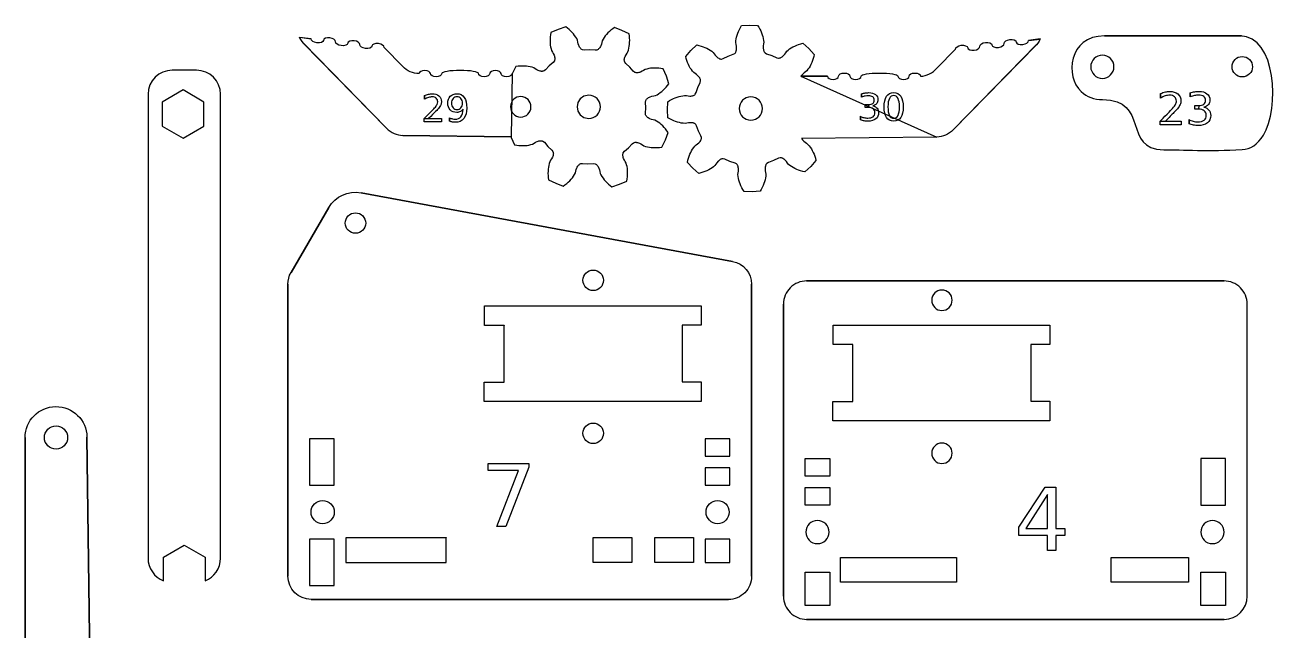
# Model space of a CAD drawing. Extents: x 38 to 923, y 6 to 515.
# Drawn here: x 42.7 to 505.7, y 281.4 to 505 of the extents above; entities that cross this region are included whole.
import ezdxf

# ---------------------------------------------------------------- set-up
doc = ezdxf.new("R2010")
doc.units = 0
doc.layers.add('MeArm1.0', color=7, linetype='CONTINUOUS')

msp = doc.modelspace()

# ---------------------------------------------------------------- linework, layer by layer
at = {"layer": 'MeArm1.0', "color": 5}
for points in [[(379.11002, 463.7077), (329.23627, 463.1878), (329.27767, 463.1598), (329.36707, 462.9933), (329.56623, 462.6935), (329.78511, 462.4276), (330.01915, 462.188), (330.52408, 461.7689), (331.06955, 461.4144), (331.57668, 460.9989), (332.02996, 460.4994), (332.448, 459.9485), (332.83519, 459.3539), (333.19172, 458.7205), (333.51976, 458.0523), (333.81787, 457.3517), (334.0875, 456.6211), (334.32646, 455.8613), (334.53603, 455.0755), (332.58838, 452.8627), (330.43829, 450.8466), (329.64546, 451.0308), (328.87911, 451.2466), (328.14014, 451.4929), (327.43074, 451.7693), (326.75238, 452.0756), (326.10852, 452.4126), (325.50208, 452.7804), (324.93799, 453.1809), (324.42466, 453.6187), (323.9931, 454.1119), (323.62161, 454.6459), (323.18695, 455.1375), (322.94014, 455.3646), (322.66741, 455.5747), (322.36164, 455.7642), (322.19241, 455.8492), (322.00767, 455.9252), (321.80266, 455.9892), (321.56681, 456.0352), (321.27326, 456.0482), (320.64674, 455.8774), (318.83966, 454.9905), (316.95664, 454.2806), (316.40296, 453.9405), (316.21201, 453.717), (316.08404, 453.5137), (315.99044, 453.3205), (315.91904, 453.1343), (315.86524, 452.9527), (315.79384, 452.5998), (315.76084, 452.2572), (315.75684, 451.9224), (315.81794, 451.2688), (315.95285, 450.6323), (316.01715, 449.9804), (315.98505, 449.3066), (315.89085, 448.6209), (315.74335, 447.927), (315.54838, 447.2269), (315.30778, 446.523), (315.02318, 445.8162), (314.69714, 445.1093), (314.32912, 444.403), (313.92148, 443.6988), (310.97966, 443.5115), (308.03363, 443.6065), (307.60354, 444.2974), (307.21397, 444.9918), (306.86512, 445.6883), (306.55934, 446.3853), (306.29647, 447.0813), (306.07923, 447.7752), (305.91037, 448.464), (305.79463, 449.146), (305.74133, 449.8187), (305.78533, 450.4728), (305.90016, 451.113), (305.94046, 451.768), (305.92586, 452.1028), (305.88186, 452.4438), (305.79956, 452.7943), (305.74006, 452.9743), (305.66306, 453.1585), (305.56302, 453.3483), (305.42848, 453.5482), (305.23096, 453.7649), (304.66742, 454.0873), (302.76249, 454.7378), (300.92857, 455.5678), (300.29676, 455.7184), (300.00395, 455.6954), (299.76955, 455.6414), (299.56674, 455.5714), (299.38455, 455.4894), (299.21788, 455.4004), (298.91831, 455.2011), (298.65233, 454.9822), (298.41264, 454.7483), (297.9935, 454.2429), (297.63917, 453.6974), (297.22295, 453.1903), (296.72422, 452.7375), (296.17255, 452.3193), (295.57798, 451.9323), (294.94507, 451.5758), (294.27711, 451.2477), (293.57648, 450.9491), (292.84572, 450.68), (292.08612, 450.4405), (291.30005, 450.2313), (289.08734, 452.1786), (287.07123, 454.3292), (287.25561, 455.1215), (287.47139, 455.8884), (287.7171, 456.6273), (287.99404, 457.3368), (288.30036, 458.0146), (288.63717, 458.6588), (289.00501, 459.2654), (289.40553, 459.8293), (289.84292, 460.3426), (290.33654, 460.7742), (290.87051, 461.1453), (291.36212, 461.58), (291.58885, 461.8273), (291.79897, 462.0995), (291.98882, 462.4059), (292.07372, 462.5751), (292.14932, 462.7598), (292.21282, 462.9647), (292.25902, 463.2007), (292.27362, 463.4937), (292.10294, 464.1202), (291.21537, 465.9273), (290.50597, 467.8108), (290.16606, 468.3645), (289.94243, 468.5555), (289.73907, 468.6833), (289.54611, 468.7773), (289.35973, 468.8483), (289.17809, 468.9023), (288.82521, 468.9733), (288.48275, 469.0063), (288.14795, 469.0063), (287.49386, 468.9453), (286.85785, 468.8102), (286.20523, 468.7452), (285.53161, 468.7782), (284.84649, 468.8722), (284.15243, 469.0191), (283.45234, 469.2148), (282.74861, 469.4554), (282.04176, 469.7395), (281.33438, 470.0661), (280.62845, 470.4334), (279.92416, 470.8417), (279.73686, 473.7836), (279.83166, 476.7296), (280.52243, 477.1595), (281.21686, 477.5492), (281.91348, 477.8974), (282.61101, 478.2037), (283.30708, 478.4666), (284.00042, 478.6834), (284.68973, 478.8527), (285.37175, 478.968), (286.0439, 479.021), (286.69799, 478.978), (287.33801, 478.8627), (287.99374, 478.8227), (288.32854, 478.8377), (288.66955, 478.8817), (289.01986, 478.9637), (289.19986, 479.0237), (289.38369, 479.1007), (289.57409, 479.2007), (289.77326, 479.3347), (289.99068, 479.5324), (290.31252, 480.0965), (290.9635, 482.0012), (291.79356, 483.8351), (291.94417, 484.4669), (291.92137, 484.7599), (291.86807, 484.9938), (291.79727, 485.1971), (291.71587, 485.3788), (291.62587, 485.546), (291.42671, 485.8456), (291.20838, 486.111), (290.97398, 486.3511), (290.46886, 486.7702), (289.92339, 487.1247), (289.41681, 487.5402), (288.96299, 488.0397), (288.54549, 488.5908), (288.1583, 489.1854), (287.80123, 489.8186), (287.47373, 490.4868), (287.17507, 491.1869), (286.90599, 491.918), (286.66648, 492.6778), (286.45691, 493.4638), (288.40474, 495.6764), (290.55484, 497.6925), (291.34748, 497.5083), (292.11438, 497.2925), (292.85281, 497.0462), (293.56275, 496.7698), (294.24075, 496.4635), (294.88498, 496.1267), (295.49141, 495.7587), (296.0555, 495.3582), (296.56884, 494.921), (296.99984, 494.4268), (297.37133, 493.8932), (297.80599, 493.4012), (298.05335, 493.175), (298.32553, 492.9644), (298.63149, 492.7751), (298.80072, 492.6901), (298.98546, 492.6141), (299.19028, 492.5501), (299.42632, 492.5041), (299.71968, 492.4911), (300.34638, 492.6619), (302.15328, 493.5488), (304.03686, 494.2589), (304.59054, 494.5988), (304.78112, 494.8219), (304.90891, 495.0252), (305.00311, 495.2182), (305.07391, 495.405), (305.12831, 495.5866), (305.19911, 495.9391), (305.23271, 496.2816), (305.23671, 496.6169), (305.17561, 497.2704), (305.0407, 497.907), (304.9759, 498.5594), (305.0086, 499.2327), (305.1028, 499.9184), (305.24976, 500.6122), (305.44527, 501.3125), (305.68587, 502.0163), (305.97011, 502.7231), (306.29651, 503.4299), (306.66399, 504.1362), (307.07217, 504.8405), (310.01363, 505.0278), (312.96002, 504.9328), (313.39011, 504.242), (313.77968, 503.548), (314.12799, 502.851), (314.43431, 502.154), (314.69719, 501.4574), (314.91406, 500.7641), (315.08328, 500.0753), (315.19866, 499.3933), (315.25196, 498.7206), (315.20846, 498.0665), (315.09291, 497.4263), (315.05261, 496.7713), (315.06721, 496.4365), (315.11121, 496.0949), (315.19331, 495.7446), (315.25341, 495.565), (315.33061, 495.3808), (315.43051, 495.1909), (315.5645, 494.9916), (315.7622, 494.7743), (316.32611, 494.452), (318.23104, 493.8015), (320.06496, 492.9715), (320.69677, 492.8209), (320.98903, 492.8439), (321.22343, 492.8969), (321.42643, 492.9669), (321.60843, 493.0489), (321.77565, 493.1389), (322.07522, 493.3377), (322.34065, 493.5565), (322.58089, 493.7904), (323.00003, 494.2961), (323.35399, 494.8413), (323.77003, 495.3479), (324.26876, 495.8017), (324.82044, 496.2194), (325.41501, 496.6064), (326.04791, 496.963), (326.71642, 497.2906), (327.41669, 497.5897), (328.14781, 497.8587), (328.90686, 498.0984), (329.69348, 498.308), (331.90619, 496.3596), (333.9223, 494.2095), (333.7381, 493.4172), (333.52232, 492.6503), (333.27588, 491.9116), (332.99968, 491.202), (332.69317, 490.5236), (332.35636, 489.8799), (331.98852, 489.2735), (331.588, 488.7094), (331.15024, 488.1961), (330.65699, 487.7645), (330.12302, 487.3928), (329.63086, 486.9582), (329.40413, 486.7114), (329.1942, 486.4392), (329.00416, 486.1334), (329.00275, 486.1329)], [(148.26646, 499.9274), (143.97502, 500.5048), (143.97594, 500.5828)], [(222.10997, 463.8145), (222.10997, 463.5381), (223.32504, 460.8529), (224.12809, 460.7199), (224.9189, 460.6259), (225.69548, 460.5699), (226.45672, 460.5539), (227.2008, 460.5779), (227.92425, 460.6429), (228.62598, 460.7511), (229.30033, 460.9048), (229.942, 461.1127), (230.52927, 461.4035), (231.07674, 461.755), (231.66657, 462.0432), (231.98129, 462.1575), (232.31408, 462.2475), (232.66842, 462.3055), (232.8579, 462.3185), (233.05707, 462.3179), (233.27084, 462.2989), (233.50669, 462.2509), (233.78308, 462.1509), (234.29641, 461.7535), (235.62631, 460.2425), (237.09494, 458.8655), (237.47629, 458.3398), (237.56679, 458.0603), (237.60709, 457.8233), (237.61989, 457.609), (237.61489, 457.4099), (237.59519, 457.2209), (237.52639, 456.8681), (237.42599, 456.5389), (237.30131, 456.2275), (236.99498, 455.6473), (236.62696, 455.1108), (236.31753, 454.5332), (236.08989, 453.8983), (235.91446, 453.2293), (235.78466, 452.5317), (235.69726, 451.8099), (235.65016, 451.0678), (235.64316, 450.306), (235.67416, 449.5278), (235.74356, 448.7345), (235.85127, 447.9278), (238.497, 446.6289), (241.25517, 445.5893), (241.91692, 446.0628), (242.54253, 446.5555), (243.1309, 447.0658), (243.68111, 447.5924), (244.19025, 448.1353), (244.65594, 448.693), (245.07562, 449.265), (245.44346, 449.8508), (245.75033, 450.4515), (245.9599, 451.0724), (246.09919, 451.7079), (246.31241, 452.3289), (246.45371, 452.6327), (246.62494, 452.9311), (246.83506, 453.2236), (246.95919, 453.3664), (247.10049, 453.5071), (247.26606, 453.6447), (247.46632, 453.7773), (247.73175, 453.9025), (248.37598, 453.9845), (250.38496, 453.8567), (252.39687, 453.9217), (253.03854, 453.8197), (253.29977, 453.6862), (253.49583, 453.5471), (253.6563, 453.4047), (253.79339, 453.2598), (253.91351, 453.1128), (254.11377, 452.8144), (254.2757, 452.5106), (254.40768, 452.2021), (254.60119, 451.575), (254.72021, 450.9354), (254.91006, 450.3083), (255.19795, 449.6982), (255.54717, 449.1009), (255.94878, 448.5162), (256.39731, 447.9439), (256.88893, 447.386), (257.42198, 446.8422), (257.99428, 446.3133), (258.60382, 445.8016), (259.25024, 445.3075), (262.03981, 446.26), (264.72552, 447.4751), (264.85805, 448.2776), (264.95265, 449.0684), (265.00815, 449.8455), (265.02455, 450.6068), (265.00065, 451.3505), (264.93605, 452.0743), (264.82835, 452.7755), (264.67427, 453.4498), (264.46671, 454.0915), (264.17536, 454.6788), (263.82395, 455.2268), (263.53624, 455.8166), (263.42142, 456.1313), (263.33142, 456.4636), (263.27342, 456.8185), (263.26062, 457.0074), (263.26117, 457.2071), (263.28087, 457.4209), (263.32857, 457.6564), (263.42787, 457.9326), (263.82583, 458.4465), (265.33681, 459.7764), (266.71326, 461.245), (267.23901, 461.6258), (267.51849, 461.7168), (267.75545, 461.7568), (267.96976, 461.7698), (268.16947, 461.7598), (268.35787, 461.7398), (268.71074, 461.6708), (269.03988, 461.5704), (269.35131, 461.4462), (269.93146, 461.1394), (270.46799, 460.7715), (271.04613, 460.4621), (271.6805, 460.2343), (272.3501, 460.0588), (273.04763, 459.9296), (273.76907, 459.8416), (274.51151, 459.7946), (275.27275, 459.7846), (276.05097, 459.8156), (276.84434, 459.8846), (277.65104, 459.9918), (278.9499, 462.638), (279.98953, 465.3962), (279.51599, 466.0576), (279.02347, 466.6832), (278.51323, 467.2719), (277.98639, 467.8216), (277.44348, 468.3307), (276.88633, 468.797), (276.3144, 469.2166), (275.72822, 469.5845), (275.12781, 469.891), (274.5064, 470.1009), (273.87094, 470.2397), (273.25044, 470.4529), (272.94668, 470.5942), (272.64766, 470.766), (272.35576, 470.9755), (272.21245, 471.1002), (272.07225, 471.2415), (271.93461, 471.4065), (271.80153, 471.6068), (271.67684, 471.8728), (271.59454, 472.517), (271.72288, 474.526), (271.65768, 476.5379), (271.76027, 477.179), (271.89317, 477.4408), (272.03246, 477.6369), (272.17521, 477.7973), (272.32016, 477.9344), (272.46711, 478.054), (272.76558, 478.2548), (273.06935, 478.4167), (273.37732, 478.5487), (274.00438, 478.7422), (274.64404, 478.8607), (275.27129, 479.0511), (275.88138, 479.339), (276.47851, 479.6882), (277.06322, 480.0893), (277.63552, 480.5378), (278.19395, 481.0299), (278.73777, 481.5625), (279.26608, 482.1348), (279.77832, 482.7448), (280.27212, 483.3913), (279.31993, 486.1808), (278.10487, 488.8665), (277.30182, 488.9991), (276.511, 489.0941), (275.73443, 489.1491), (274.97264, 489.1651), (274.2291, 489.1421), (273.5051, 489.0771), (272.80392, 488.9699), (272.12957, 488.8153), (271.48809, 488.6077), (270.90063, 488.3164), (270.35316, 487.9655), (269.76333, 487.6773), (269.44861, 487.563), (269.11601, 487.472), (268.76094, 487.414), (268.572, 487.401), (268.37284, 487.4015), (268.15852, 487.4205), (267.92321, 487.4685), (267.64683, 487.5685), (267.13349, 487.966), (265.80305, 489.4769), (264.33497, 490.8539), (263.95362, 491.3797), (263.86312, 491.6586), (263.82282, 491.8956), (263.81002, 492.1104), (263.81502, 492.3096), (263.83422, 492.4985), (263.90362, 492.8514), (264.00403, 493.1806), (264.12871, 493.4914), (264.43503, 494.0721), (264.80306, 494.6083), (265.11248, 495.1868), (265.34012, 495.8212), (265.51556, 496.4902), (265.64535, 497.1878), (265.73275, 497.9092), (265.77985, 498.6522), (265.78685, 499.4134), (265.75585, 500.1917), (265.68645, 500.985), (265.57875, 501.7917), (262.93302, 503.0906), (260.17484, 504.1302), (259.51309, 503.6561), (258.88748, 503.1641), (258.29912, 502.6539), (257.74891, 502.1265), (257.23977, 501.5842), (256.77353, 501.0265), (256.35384, 500.4545), (255.98655, 499.8683), (255.67968, 499.2681), (255.47011, 498.6471), (255.33082, 498.0116), (255.1176, 497.3906), (254.97631, 497.087), (254.80453, 496.7883), (254.59496, 496.4959), (254.47082, 496.3531), (254.32898, 496.2124), (254.16395, 496.0753), (253.96369, 495.9422), (253.69826, 495.817), (253.05404, 495.735), (251.04469, 495.8633), (249.03278, 495.7983), (248.39147, 495.9004), (248.12969, 496.0338), (247.93418, 496.1731), (247.77317, 496.3153), (247.63662, 496.4602), (247.5165, 496.6072), (247.31624, 496.9057), (247.15432, 497.2094), (247.02233, 497.518), (246.82828, 498.145), (246.70981, 498.7841), (246.5194, 499.4119), (246.23207, 500.0215), (245.8823, 500.6191), (245.48123, 501.2039), (245.0327, 501.7756), (244.54109, 502.3346), (244.00804, 502.8784), (243.43574, 503.4067), (242.82565, 503.9186), (242.17941, 504.4128), (239.38965, 503.4606), (236.7045, 502.2449), (236.57141, 501.4424), (236.47741, 500.6513), (236.42191, 499.8745), (236.40551, 499.1133), (236.42941, 498.3697), (236.49401, 497.6457), (236.60172, 496.9445), (236.75579, 496.2702), (236.96335, 495.6287), (237.25471, 495.0407), (237.60557, 494.4938), (237.89382, 493.904), (238.00865, 493.5887), (238.09865, 493.2566), (238.15675, 492.9016), (238.16955, 492.7121), (238.16855, 492.5129), (238.14935, 492.2991), (238.10175, 492.0633), (238.00245, 491.7875), (237.60448, 491.2736), (236.0935, 489.9437), (234.71651, 488.4751), (234.19076, 488.0937), (233.91182, 488.0037), (233.67487, 487.9637), (233.46055, 487.9507), (233.26084, 487.9507), (233.07245, 487.9707), (232.71958, 488.0397), (232.38989, 488.1401), (232.079, 488.2642), (231.49885, 488.5706), (230.96233, 488.9391), (230.38419, 489.2486), (229.74982, 489.4762), (229.08022, 489.6516), (228.38269, 489.7811), (227.66124, 489.8681), (226.9188, 489.9151), (226.15701, 489.9251), (225.37934, 489.8941), (224.58542, 489.8241), (223.77927, 489.7169), (222.47987, 487.0706), (222.47987, 487.1086)], [(491.02787, 501.0335), (491.55782, 501.0625), (441.03199, 501.0625), (441.03199, 501.0335)], [(491.02787, 501.0338), (491.02787, 501.0335)], [(145.25836, 498.3769), (145.3898, 498.4159), (176.08665, 466.9443), (176.09565, 466.9443)], [(182.07527, 489.6903), (175.179, 496.7605)], [(379.13477, 489.0683), (386.03104, 496.1391)], [(415.94268, 497.7518), (415.81946, 497.7958), (385.12316, 466.3237), (385.11416, 466.3237)], [(412.94322, 499.306), (417.23447, 499.8834), (417.22547, 499.9574)], [(329.00275, 486.1329), (329.09855, 486.0359), (338.72963, 486.1617)], [(440.2169, 485.3748), (440.2169, 485.3748)], [(491.84297, 485.8742), (491.84297, 485.8742)], [(100.98157, 481.07339), (93.27713, 476.62523), (93.27713, 467.72891), (100.98157, 463.28075), (108.68601, 467.72891), (108.68601, 476.62523), (100.98157, 481.07339)], [(221.8073, 474.91), (221.8073, 474.91)], [(314.77446, 474.2311), (314.77446, 474.2311)], [(250.68411, 470.5844), (250.68411, 470.5844)], [(182.09978, 464.328), (222.10952, 463.808), (222.10997, 463.8145)], [(166.68038, 443.16464), (303.79078, 417.81365)], [(140.81258, 413.69728), (154.74018, 437.67622)], [(160.82668, 431.94573), (160.82668, 431.94573)], [(139.65478, 301.58261), (139.65478, 409.3991)], [(248.54148, 410.82519), (248.54148, 410.82519)], [(310.79218, 409.3991), (310.79168, 301.58261), (310.79168, 301.58261)], [(485.12126, 410.60007), (331.09836, 410.60007)], [(384.79146, 403.46941), (384.79146, 403.46941)], [(292.12158, 366.04446), (212.11858, 366.04446), (212.11858, 373.2), (219.51858, 373.2), (219.51858, 373.24446), (219.51858, 394.21299), (219.51858, 394.19999), (212.21858, 394.19999), (212.21858, 401.41299), (292.12158, 401.41299), (292.12158, 394.3), (285.12158, 394.3), (285.12158, 394.313), (285.12158, 394.31299), (285.12158, 373.34446), (285.12158, 373.3), (292.12158, 373.3), (292.12158, 366.04446)], [(322.54136, 402.04313), (322.54136, 294.22719)], [(420.8015, 358.91572), (340.7985, 358.91572), (340.7985, 366.07126), (348.1985, 366.07126), (348.1985, 366.11576), (348.1985, 387.08429), (348.1985, 387.07129), (340.8985, 387.07129), (340.8985, 394.28429), (420.8015, 394.28429), (420.8015, 387.1713), (413.8015, 387.1713), (413.8015, 387.1843), (413.8015, 387.18429), (413.8015, 366.21576), (413.8015, 366.17126), (420.8015, 366.17126), (420.8015, 358.91572)], [(54.09135, 357.07926), (54.09135, 357.07926)], [(42.68255, 142.45835), (42.68255, 352.80134)], [(65.49955, 352.95139), (68.26535, 142.62666)], [(248.54148, 354.35054), (248.54148, 354.35054)], [(302.80558, 352.37131), (302.80558, 352.35381), (293.67778, 352.35381), (293.67778, 345.94478), (302.80558, 345.94478), (302.80558, 352.37134), (302.80558, 352.37131)], [(384.79146, 346.99476), (384.79146, 346.99476)], [(293.67778, 341.66646), (293.67778, 341.64875), (293.67778, 335.2399), (302.80558, 335.2399), (302.80558, 341.66646), (293.67778, 341.66646), (293.67778, 341.66646)], [(148.21228, 325.25686), (148.21228, 325.25686)], [(293.96398, 325.25686), (293.96398, 325.25686)], [(198.12388, 315.84302), (198.12388, 315.74572), (161.04458, 315.74572), (161.04458, 306.61812), (198.12388, 306.61812), (198.12388, 315.84302), (198.12388, 315.84302)], [(339.36906, 317.90089), (339.36906, 317.90089)], [(485.12076, 317.90089), (485.12076, 317.90089)], [(302.23468, 293.02621), (148.21178, 293.02621)], [(493.67766, 294.22719), (493.67766, 294.22719)], [(331.09836, 285.67043), (485.12126, 285.67043)]]:
    msp.add_lwpolyline(points, close=True, dxfattribs=at)
for points in [[(105.9, 488.375), (96.975, 488.375), (96.975, 488.375)], [(88.05, 479.475), (88.05, 308.25)], [(114.8, 308.25), (114.8, 479.475)], [(156.76868, 335.2399), (156.76868, 352.35379), (147.64108, 352.35379), (147.64108, 335.2399), (156.76868, 335.2399)], [(330.52746, 338.58897), (330.52746, 344.99782), (339.65516, 344.99782), (339.65516, 338.58897), (330.52746, 338.58897)], [(485.69246, 327.88357), (485.69246, 344.99727), (476.56546, 344.99727), (476.56546, 327.88357), (485.69246, 327.88357)], [(339.65516, 334.29297), (339.65516, 327.88393), (330.52746, 327.88393), (330.52746, 334.29297), (339.65516, 334.29297)], [(156.76868, 298.16012), (156.76868, 315.27382), (147.64108, 315.27382), (147.64108, 298.16012), (156.76868, 298.16012)], [(266.55618, 306.71688), (252.29468, 306.71688), (252.29468, 315.84412), (266.55618, 315.84412), (266.55618, 306.71688)], [(275.11318, 306.71688), (275.11318, 315.84412), (289.37408, 315.84412), (289.37408, 306.71688), (275.11318, 306.71688)], [(293.67778, 306.71688), (302.80558, 306.71688), (302.80558, 315.27382), (293.67778, 315.27382), (293.67778, 306.71688)], [(93.725, 299.95), (93.725, 308.675), (101.425, 313.125), (109.125, 308.675), (109.125, 299.925)], [(386.43236, 299.3611), (343.64806, 299.3611), (343.64806, 308.48815), (386.43236, 308.48815), (386.43236, 299.3611)], [(443.47826, 299.3611), (443.47826, 308.48815), (472.00076, 308.48815), (472.00076, 299.3611), (443.47826, 299.3611)], [(330.52746, 290.80415), (330.52746, 303.06928), (339.65516, 303.06928), (339.65516, 290.80415), (330.52746, 290.80415)], [(485.69196, 303.06927), (485.69196, 290.80415), (476.56496, 290.80415), (476.56496, 303.06927), (485.69196, 303.06927)]]:
    msp.add_lwpolyline(points, dxfattribs=at)
at = {"layer": 'MeArm1.0', "color": 7}
for points in [[(190.0118, 477.62623), (190.0118, 479.01451)], [(351.27677, 478.42777), (351.27677, 479.65272)], [(363.21324, 480.08826), (363.21324, 480.08826)], [(363.21324, 478.99941), (363.21324, 478.99941)], [(461.62517, 478.0847), (461.62517, 479.7445)], [(472.56849, 478.56474), (472.56849, 480.02927)], [(202.06396, 473.86291), (202.06396, 473.86291)], [(353.91041, 474.61), (352.72629, 474.61), (352.72629, 475.73968), (353.96485, 475.73968)], [(355.5641, 475.22248), (355.5641, 475.22248)], [(475.71724, 474.00028), (474.30152, 474.00028), (474.30152, 475.3509), (475.78233, 475.3509)], [(477.69436, 474.73254), (477.69436, 474.73254)], [(191.59744, 470.5011), (196.39516, 470.5011), (196.39516, 469.3442), (189.94375, 469.3442), (189.94375, 470.5011)], [(191.59744, 470.5011), (191.59744, 470.5011)], [(199.32824, 469.55517), (199.32824, 470.80734)], [(199.32824, 469.55517), (199.32824, 469.55517)], [(350.97053, 470.05046), (350.97053, 471.37749)], [(463.52093, 469.566), (469.25702, 469.566), (469.25702, 468.18282), (461.54381, 468.18282), (461.54381, 469.566)], [(463.52093, 469.566), (463.52093, 469.566)], [(472.20236, 468.54896), (472.20236, 470.13554)], [(213.51886, 343.26), (228.51886, 343.26), (228.51886, 341.91625), (220.05011, 319.93188), (216.75323, 319.93188), (224.72198, 340.60375), (213.51886, 340.60375), (213.51886, 343.26), (213.51886, 343.26)], [(419.12485, 334.4551), (423.0936, 334.4551), (423.0936, 319.25198), (426.42172, 319.25198), (426.42172, 316.62698), (423.0936, 316.62698), (423.0936, 311.12698), (419.95297, 311.12698), (419.95297, 316.62698), (409.42172, 316.62698), (409.42172, 319.67385), (419.12485, 334.4551), (419.12485, 334.4551)], [(419.95297, 331.7051), (411.98422, 319.25198), (419.95297, 319.25198), (419.95297, 331.7051), (419.95297, 331.7051)]]:
    msp.add_lwpolyline(points, close=True, dxfattribs=at)
at = {"layer": 'MeArm1.0', "color": 5}
for points in [[(143.97594, 500.5828), (143.78462, 500.5828), (144.59497, 499.0574), (145.25836, 498.3769)], [(155.11398, 500.3077), (153.87573, 500.4537), (152.81802, 500.047), (152.75176, 499.3995)], [(157.23724, 498.8717), (157.30354, 499.5191), (156.35296, 500.1618), (155.11398, 500.3077)], [(441.03199, 501.0335), (427.6502, 501.1005), (426.32232, 485.8932), (432.41663, 480.4791)], [(499.64323, 464.3891), (505.73755, 474.0409), (504.40966, 501.1532), (491.02787, 501.0338)], [(150.38899, 498.4915), (149.15074, 498.6373), (148.20019, 499.2801), (148.26646, 499.9274)], [(152.75176, 499.3995), (152.68546, 498.7522), (151.62779, 498.3454), (150.38899, 498.4915)], [(159.36051, 497.4358), (158.12153, 497.5816), (157.17098, 498.225), (157.23724, 498.8717)], [(161.72273, 498.344), (161.65643, 497.6966), (160.59876, 497.2903), (159.36051, 497.4358)], [(164.0855, 499.2522), (162.8467, 499.398), (161.78881, 498.9913), (161.72273, 498.344)], [(166.20803, 497.816), (166.27433, 498.4635), (165.32375, 499.1061), (164.0855, 499.2522)], [(168.33129, 496.3801), (167.0925, 496.5261), (166.14195, 497.1692), (166.20803, 497.816)], [(170.69352, 497.2883), (170.62722, 496.6409), (169.56954, 496.2348), (168.33129, 496.3801)], [(173.05629, 498.1965), (171.81749, 498.3423), (170.75978, 497.9356), (170.69352, 497.2883)], [(175.179, 496.7605), (175.2453, 497.4078), (174.29454, 498.0506), (173.05629, 498.1965)], [(386.03104, 496.1391), (385.96474, 496.7864), (386.91496, 497.429), (388.15376, 497.575)], [(388.15376, 497.575), (389.39255, 497.7209), (390.44971, 497.3142), (390.51598, 496.6668)], [(390.51598, 496.6668), (390.58278, 496.0195), (391.6405, 495.6128), (392.87875, 495.7586)], [(392.87875, 495.7586), (394.11755, 495.9047), (395.06773, 496.5473), (395.00146, 497.1946)], [(395.00146, 497.1946), (394.93576, 497.8416), (395.88575, 498.4847), (397.12454, 498.6302)], [(397.12454, 498.6302), (398.36298, 498.776), (399.42105, 498.3699), (399.48731, 497.722)], [(399.48731, 497.722), (399.55361, 497.0752), (400.61129, 496.6683), (401.84954, 496.8143)], [(401.84954, 496.8143), (403.08852, 496.9602), (404.03907, 497.603), (403.97225, 498.2503)], [(403.97225, 498.2503), (403.90655, 498.8971), (404.85672, 499.5404), (406.09551, 499.6857)], [(406.09551, 499.6857), (407.33431, 499.8317), (408.39147, 499.4254), (408.45774, 498.7775)], [(408.45774, 498.7775), (408.52454, 498.1307), (409.58226, 497.724), (410.82051, 497.8695)], [(410.82051, 497.8695), (412.05931, 498.0159), (413.00931, 498.6581), (412.94322, 499.306)], [(417.22547, 499.9574), (417.41642, 499.9574), (416.60662, 498.4318), (415.94268, 497.7518)], [(440.21744, 493.9317), (437.85413, 493.9323), (435.93861, 492.016), (435.93806, 489.6533)], [(444.49591, 489.6533), (444.49591, 492.016), (442.57967, 493.9317), (440.21744, 493.9317)], [(488.06323, 489.6533), (488.06323, 491.7407), (489.75603, 493.4328), (491.84297, 493.4328)], [(491.84297, 493.4328), (493.9299, 493.4328), (495.62198, 491.7407), (495.62198, 489.6538)], [(96.975, 488.375), (92.0345, 488.375), (88.05, 484.4155), (88.05, 479.475)], [(114.8, 479.475), (114.8, 484.4155), (110.8405, 488.375), (105.9, 488.375)], [(188.09456, 487.1086), (185.82489, 487.1366), (183.65982, 488.0659), (182.07527, 489.6903)], [(190.1919, 488.2868), (189.04255, 488.2868), (188.10332, 487.7596), (188.09456, 487.1086)], [(192.25656, 487.1086), (192.26556, 487.7596), (191.34106, 488.2868), (190.1919, 488.2868)], [(194.32067, 485.9308), (193.17188, 485.9308), (192.24725, 486.4582), (192.25656, 487.1086)], [(196.41856, 487.1086), (196.40956, 486.4582), (195.47057, 485.9308), (194.32067, 485.9308)], [(203.25952, 488.2868), (199.51099, 488.2868), (196.4485, 487.7596), (196.41856, 487.1086)], [(209.99276, 487.1086), (210.02236, 487.7596), (207.00749, 488.2868), (203.25952, 488.2868)], [(212.05797, 485.9302), (210.90881, 485.9302), (209.984, 486.4576), (209.99276, 487.1086)], [(214.15531, 487.1086), (214.14631, 486.4576), (213.20732, 485.9302), (212.05797, 485.9302)], [(216.2532, 488.2865), (215.10385, 488.2865), (214.16462, 487.7591), (214.15531, 487.1086)], [(218.31787, 487.1086), (218.32687, 487.7591), (217.40255, 488.2865), (216.2532, 488.2865)], [(220.38253, 485.9302), (219.23282, 485.9302), (218.3091, 486.4576), (218.31787, 487.1086)], [(222.47987, 487.1086), (222.47087, 486.4576), (221.53188, 485.9302), (220.38253, 485.9302)], [(342.89163, 486.1617), (342.88263, 486.8127), (343.80713, 487.3399), (344.95629, 487.3399)], [(344.95629, 487.3399), (346.10564, 487.3399), (347.04487, 486.8127), (347.05418, 486.1617)], [(351.21673, 486.1617), (351.18713, 486.8127), (354.202, 487.3399), (357.94998, 487.3399)], [(357.94998, 487.3399), (361.6985, 487.3399), (364.76099, 486.8127), (364.79093, 486.1617)], [(368.95294, 486.1622), (368.94394, 486.8127), (369.86843, 487.3399), (371.01778, 487.3399)], [(371.01778, 487.3399), (372.16695, 487.3399), (373.10618, 486.8127), (373.11494, 486.1622)], [(373.11494, 486.1622), (375.38461, 486.1902), (377.54968, 487.4439), (379.13477, 489.0683)], [(435.93806, 489.6533), (435.93806, 487.2905), (437.85413, 485.3748), (440.2169, 485.3748)], [(440.2169, 485.3748), (442.57967, 485.3748), (444.49591, 487.2905), (444.49591, 489.6533)], [(491.84297, 485.8742), (489.75603, 485.8742), (488.06323, 487.5663), (488.06323, 489.6533)], [(495.62198, 489.6538), (495.62198, 487.5663), (493.9299, 485.8742), (491.84297, 485.8742)], [(338.72963, 486.1617), (338.73863, 485.5113), (339.67817, 484.9839), (340.82697, 484.9839)], [(340.82697, 484.9839), (341.97668, 484.9839), (342.90094, 485.5113), (342.89163, 486.1617)], [(347.05418, 486.1617), (347.06318, 485.5113), (348.00217, 484.9839), (349.15207, 484.9839)], [(349.15207, 484.9839), (350.30087, 484.9839), (351.22549, 485.5113), (351.21673, 486.1617)], [(364.79093, 486.1617), (364.79993, 485.5118), (365.73893, 484.9844), (366.88882, 484.9844)], [(366.88882, 484.9844), (368.03817, 484.9844), (368.96225, 485.5118), (368.95294, 486.1622)], [(225.63341, 478.6415), (223.54647, 478.6675), (221.83359, 476.9969), (221.8073, 474.91)], [(229.36495, 474.8158), (229.39125, 476.9033), (227.71998, 478.6156), (225.63341, 478.6415)], [(250.68466, 479.1414), (245.01897, 479.1414), (245.01897, 470.5844), (250.68411, 470.5844)], [(254.9916, 474.8629), (254.9916, 477.2262), (253.06294, 479.1414), (250.68466, 479.1414)], [(310.49599, 478.5095), (308.13322, 478.5101), (306.21697, 476.5938), (306.21697, 474.2311)], [(314.77446, 474.2311), (314.77446, 476.5938), (312.85876, 478.5095), (310.49599, 478.5095)], [(432.41663, 480.4791), (434.48549, 478.5829), (437.29114, 477.517), (440.2169, 477.517)], [(440.2169, 477.517), (457.88337, 477.479), (447.32182, 459.1085), (462.87543, 459.0427)], [(221.8073, 474.91), (221.7814, 472.8236), (223.45228, 471.1102), (225.53885, 471.0844)], [(225.53885, 471.0844), (227.62615, 471.0584), (229.33903, 472.7289), (229.36495, 474.8158)], [(250.68411, 470.5844), (253.06294, 470.5844), (254.9916, 472.5007), (254.9916, 474.8629)], [(306.21697, 474.2311), (306.21697, 471.8683), (308.13322, 469.9526), (310.49544, 469.9521)], [(310.49544, 469.9521), (312.85876, 469.9521), (314.77446, 471.8683), (314.77446, 474.2311)], [(176.09565, 466.9443), (177.67071, 465.3103), (179.83066, 464.3694), (182.09978, 464.328)], [(385.11416, 466.3237), (383.53855, 464.69), (381.37915, 463.7486), (379.11002, 463.7077)], [(491.84297, 459.1087), (494.76873, 459.1087), (497.57492, 461.0089), (499.64323, 464.3891)], [(462.87543, 459.0427), (469.90679, 459.0137), (479.30712, 458.4027), (491.84297, 459.1087)], [(154.74018, 437.67622), (157.16098, 441.84406), (161.94018, 444.04162), (166.68038, 443.16464)], [(160.82668, 431.94573), (160.82668, 434.03285), (162.51878, 435.72547), (164.60588, 435.72547)], [(164.60588, 435.72547), (166.69338, 435.72547), (168.38488, 434.03321), (168.38488, 431.94573)], [(164.60588, 428.16672), (162.51878, 428.16672), (160.82668, 429.85825), (160.82668, 431.94573)], [(168.38488, 431.94573), (168.38488, 429.85825), (166.69338, 428.16672), (164.60588, 428.16672)], [(303.79078, 417.81365), (307.84768, 417.06336), (310.79218, 413.52495), (310.79218, 409.3991)], [(139.65478, 409.3991), (139.65478, 410.90917), (140.05448, 412.39167), (140.81258, 413.69728)], [(248.54148, 410.82519), (248.54048, 412.91267), (250.23318, 414.60438), (252.32008, 414.60438)], [(252.32008, 414.60438), (254.40758, 414.60493), (256.09908, 412.91267), (256.09908, 410.82574)], [(252.32058, 407.04618), (250.23318, 407.04618), (248.54148, 408.73826), (248.54148, 410.82519)], [(256.09908, 410.82574), (256.09908, 408.73826), (254.40758, 407.04618), (252.32058, 407.04618)], [(325.04696, 408.094), (323.44226, 406.48936), (322.54136, 404.3128), (322.54136, 402.04313)], [(331.09836, 410.60007), (328.82866, 410.60007), (326.65176, 409.69863), (325.04696, 408.094)], [(491.17196, 408.094), (489.56736, 409.69863), (487.39076, 410.60007), (485.12126, 410.60007)], [(493.67806, 402.04313), (493.67806, 404.3128), (492.77666, 406.48936), (491.17196, 408.094)], [(377.23376, 403.46995), (377.23346, 401.38247), (378.92556, 399.69021), (381.01296, 399.69021)], [(381.01296, 407.24842), (378.92556, 407.24896), (377.23376, 405.55689), (377.23376, 403.46995)], [(384.79146, 403.46941), (384.79196, 405.55689), (383.09996, 407.24842), (381.01296, 407.24842)], [(381.01296, 399.69021), (383.09996, 399.69021), (384.79146, 401.38247), (384.79146, 403.46941)], [(493.67766, 294.22719), (493.67806, 294.22719), (493.67806, 402.04313), (493.67806, 402.04313)], [(42.68255, 352.80134), (42.68255, 359.07255), (47.74455, 364.16848), (54.01635, 364.20992)], [(54.01635, 364.20992), (60.28865, 364.25082), (65.41725, 359.2226), (65.49955, 352.95139)], [(49.81285, 352.80079), (49.81285, 355.16411), (51.72855, 357.07926), (54.09135, 357.07926)], [(54.09135, 357.07926), (56.45465, 357.07962), (58.37035, 355.16411), (58.37035, 352.80134)], [(248.54148, 354.35054), (248.54048, 356.43802), (250.23318, 358.12973), (252.32008, 358.12973)], [(252.32008, 358.12973), (254.40758, 358.13028), (256.09908, 356.43802), (256.09908, 354.35109)], [(54.09185, 348.52287), (51.72855, 348.52232), (49.81285, 350.43802), (49.81285, 352.80079)], [(58.37035, 352.80134), (58.37035, 350.43802), (56.45465, 348.52287), (54.09185, 348.52287)], [(252.32058, 350.57153), (250.23318, 350.57153), (248.54148, 352.26361), (248.54148, 354.35054)], [(256.09908, 354.35109), (256.09908, 352.26361), (254.40758, 350.57208), (252.32058, 350.57153)], [(381.01296, 350.77376), (378.92556, 350.77431), (377.23376, 349.08224), (377.23376, 346.9953)], [(384.79146, 346.99476), (384.79196, 349.08224), (383.09996, 350.77376), (381.01296, 350.77376)], [(377.23376, 346.9953), (377.23346, 344.90782), (378.92556, 343.21611), (381.01296, 343.21556)], [(381.01296, 343.21556), (383.09996, 343.21556), (384.79146, 344.90782), (384.79146, 346.99476)], [(148.21228, 325.25686), (148.21178, 327.61963), (150.12748, 329.53479), (152.49028, 329.53479)], [(152.49028, 329.53479), (154.85298, 329.53533), (156.76818, 327.61963), (156.76818, 325.25686)], [(293.96398, 325.25686), (293.96348, 327.61963), (295.87918, 329.53479), (298.24198, 329.53479)], [(298.24198, 329.53479), (300.60478, 329.53533), (302.51988, 327.61963), (302.51988, 325.25686)], [(152.49028, 320.97839), (150.12748, 320.97839), (148.21228, 322.89409), (148.21228, 325.25686)], [(156.76818, 325.25686), (156.76868, 322.89409), (154.85298, 320.97894), (152.49028, 320.97839)], [(298.24198, 320.97839), (295.87918, 320.97839), (293.96398, 322.89409), (293.96398, 325.25686)], [(302.51988, 325.25686), (302.52038, 322.89409), (300.60468, 320.97894), (298.24198, 320.97839)], [(335.09116, 322.17937), (332.72836, 322.17991), (330.81316, 320.26421), (330.81316, 317.90144)], [(339.36906, 317.90089), (339.36956, 320.26421), (337.45446, 322.17937), (335.09116, 322.17937)], [(480.84286, 322.179), (478.48006, 322.17937), (476.56496, 320.26421), (476.56496, 317.90144)], [(485.12076, 317.90089), (485.12126, 320.26421), (483.20616, 322.179), (480.84286, 322.179)], [(330.81316, 317.90144), (330.81266, 315.53831), (332.72836, 313.62297), (335.09116, 313.62261)], [(335.09116, 313.62261), (337.45446, 313.62261), (339.36906, 315.53831), (339.36906, 317.90089)], [(476.56496, 317.90144), (476.56496, 315.53831), (478.48006, 313.62297), (480.84286, 313.62297)], [(480.84286, 313.62297), (483.20616, 313.62297), (485.12076, 315.53831), (485.12076, 317.90089)], [(88.05, 308.25), (88.05, 304.46123), (90.40622, 301.24649), (93.725, 299.95)], [(109.125, 299.925), (112.45948, 301.21384), (114.8, 304.44996), (114.8, 308.25)], [(148.21178, 293.02621), (143.48568, 293.02621), (139.65478, 296.85761), (139.65478, 301.58261)], [(310.79168, 301.58261), (310.79218, 299.31349), (309.89078, 297.1371), (308.28598, 295.53229)], [(308.28598, 295.53229), (306.68078, 293.92765), (304.50498, 293.02621), (302.23468, 293.02621)], [(322.54136, 294.22719), (322.54136, 291.9577), (323.44226, 289.78168), (325.04696, 288.17705)], [(485.12126, 285.67043), (489.84736, 285.67043), (493.67766, 289.50164), (493.67766, 294.22719)], [(325.04696, 288.17705), (326.65176, 286.57223), (328.82866, 285.67043), (331.09836, 285.67043)]]:
    msp.add_open_spline(points, degree=3, dxfattribs=at)
at = {"layer": 'MeArm1.0', "color": 7}
for points in [[(190.0118, 479.01451), (190.5653, 479.23682), (191.0825, 479.40468), (191.56341, 479.5181)], [(191.54299, 478.30676), (191.06662, 478.15705), (190.55623, 477.9302), (190.0118, 477.62623)], [(192.91086, 478.53134), (192.47985, 478.53134), (192.0239, 478.45648), (191.54299, 478.30676)], [(191.56341, 479.5181), (192.04432, 479.63153), (192.48439, 479.68824), (192.88363, 479.68824)], [(192.88363, 479.68824), (193.93618, 479.68824), (194.7755, 479.4251), (195.40159, 478.89882)], [(194.3876, 478.02094), (194.01104, 478.36121), (193.51879, 478.53134), (192.91086, 478.53134)], [(194.95925, 476.70072), (194.95925, 477.2406), (194.7687, 477.68067), (194.3876, 478.02094)], [(195.40159, 478.89882), (196.02768, 478.37255), (196.34072, 477.66933), (196.34072, 476.78918)], [(198.67493, 476.23115), (198.67493, 477.27463), (198.98344, 478.11168), (199.60045, 478.7423)], [(199.60045, 478.7423), (200.21746, 479.37293), (201.03863, 479.68824), (202.06396, 479.68824)], [(200.59402, 477.95969), (200.23561, 477.53776), (200.05641, 476.96158), (200.05641, 476.23115)], [(202.06396, 478.59939), (201.44695, 478.59939), (200.95697, 478.38616), (200.59402, 477.95969)], [(202.06396, 479.68824), (203.23901, 479.68824), (204.13504, 479.23682), (204.75205, 478.33398)], [(203.5271, 477.95969), (203.16869, 478.38616), (202.68097, 478.59939), (202.06396, 478.59939)], [(204.07152, 476.23115), (204.07152, 476.96158), (203.89005, 477.53776), (203.5271, 477.95969)], [(204.75205, 478.33398), (205.3736, 477.43569), (205.68438, 476.12907), (205.68438, 474.41414)], [(351.27677, 479.65272), (351.79851, 479.7979), (352.28622, 479.90678), (352.7399, 479.97937)], [(352.69907, 478.80887), (352.26807, 478.7272), (351.79397, 478.60017), (351.27677, 478.42777)], [(353.91041, 478.93136), (353.53385, 478.93136), (353.13007, 478.89053), (352.69907, 478.80887)], [(352.7399, 479.97937), (353.19813, 480.05196), (353.62913, 480.08826), (354.03291, 480.08826)], [(355.49604, 478.50943), (355.12856, 478.79072), (354.60002, 478.93136), (353.91041, 478.93136)], [(354.03291, 480.08826), (355.07638, 480.08826), (355.90209, 479.85007), (356.51003, 479.3737)], [(356.05408, 477.3117), (356.05408, 477.83344), (355.86807, 478.23268), (355.49604, 478.50943)], [(355.51646, 476.14119), (355.87487, 476.4134), (356.05408, 476.80357), (356.05408, 477.3117)], [(356.51003, 479.3737), (357.11797, 478.90187), (357.42194, 478.26217), (357.42194, 477.45461)], [(357.42194, 477.45461), (357.42194, 476.89204), (357.26088, 476.41567), (356.93876, 476.0255)], [(359.70171, 474.81416), (359.70171, 476.52909), (360.00114, 477.83571), (360.60001, 478.73401)], [(360.60001, 478.73401), (361.20341, 479.63684), (362.07449, 480.08826), (363.21324, 480.08826)], [(361.61399, 477.9514), (361.26012, 477.25726), (361.08318, 476.21151), (361.08318, 474.81416)], [(363.21324, 478.99941), (362.50549, 478.99941), (361.9724, 478.65007), (361.61399, 477.9514)], [(363.21324, 480.08826), (364.35199, 480.08826), (365.22079, 479.63684), (365.81966, 478.73401)], [(364.81248, 477.9514), (364.45861, 478.65007), (363.92553, 478.99941), (363.21324, 478.99941)], [(365.3501, 474.81416), (365.3501, 476.21151), (365.17089, 477.25726), (364.81248, 477.9514)], [(365.81966, 478.73401), (366.42306, 477.83571), (366.72476, 476.52909), (366.72476, 474.81416)], [(461.62517, 479.7445), (462.28692, 480.01029), (462.90528, 480.21098), (463.48025, 480.34659)], [(463.45584, 478.89833), (462.8863, 478.71933), (462.27608, 478.44812), (461.62517, 478.0847)], [(465.09123, 479.16683), (464.57594, 479.16683), (464.03081, 479.07733), (463.45584, 478.89833)], [(463.48025, 480.34659), (464.05522, 480.4822), (464.58136, 480.55), (465.05869, 480.55)], [(465.05869, 480.55), (466.3171, 480.55), (467.32058, 480.2354), (468.06912, 479.60619)], [(466.85681, 478.5566), (466.4066, 478.96342), (465.81808, 479.16683), (465.09123, 479.16683)], [(467.54026, 476.97816), (467.54026, 477.62364), (467.31244, 478.14979), (466.85681, 478.5566)], [(467.22294, 475.76585), (467.43449, 476.17809), (467.54026, 476.58219), (467.54026, 476.97816)], [(468.06912, 479.60619), (468.81766, 478.97698), (469.19193, 478.13623), (469.19193, 477.08393)], [(469.19193, 477.08393), (469.19193, 476.5849), (469.09701, 476.11029), (468.90716, 475.66008)], [(472.56849, 480.02927), (473.19228, 480.20285), (473.77538, 480.33303), (474.3178, 480.41982)], [(474.26898, 479.02037), (473.75368, 478.92274), (473.18685, 478.77086), (472.56849, 478.56474)], [(475.71724, 479.16683), (475.26703, 479.16683), (474.78428, 479.11801), (474.26898, 479.02037)], [(474.3178, 480.41982), (474.86564, 480.50661), (475.38094, 480.55), (475.86369, 480.55)], [(477.613, 478.66238), (477.17364, 478.99868), (476.54172, 479.16683), (475.71724, 479.16683)], [(475.86369, 480.55), (477.11126, 480.55), (478.09846, 480.26523), (478.8253, 479.69569)], [(478.28017, 477.23039), (478.28017, 477.85417), (478.05778, 478.3315), (477.613, 478.66238)], [(477.63741, 475.83094), (478.06592, 476.15639), (478.28017, 476.62288), (478.28017, 477.23039)], [(478.8253, 479.69569), (479.55215, 479.13157), (479.91557, 478.36676), (479.91557, 477.40125)], [(479.91557, 477.40125), (479.91557, 476.72865), (479.72301, 476.15911), (479.33789, 475.69263)], [(189.94375, 470.5011), (190.46549, 471.04099), (191.17551, 471.76462), (192.07381, 472.67199)], [(194.16983, 473.13475), (193.5619, 472.50866), (192.70443, 471.63078), (191.59744, 470.5011)], [(192.07381, 472.67199), (192.97664, 473.5839), (193.54375, 474.17142), (193.77513, 474.43456)], [(193.77513, 474.43456), (194.2152, 474.92907), (194.52144, 475.34646), (194.69384, 475.68673)], [(195.25187, 474.27803), (195.13845, 474.14646), (194.77777, 473.76537), (194.16983, 473.13475)], [(194.69384, 475.68673), (194.87078, 476.03153), (194.95925, 476.36953), (194.95925, 476.70072)], [(196.10253, 475.59826), (195.94828, 475.22624), (195.66472, 474.78616), (195.25187, 474.27803)], [(196.34072, 476.78918), (196.34072, 476.37179), (196.26132, 475.97482), (196.10253, 475.59826)], [(199.55962, 473.70639), (198.96983, 474.3234), (198.67493, 475.16499), (198.67493, 476.23115)], [(201.9755, 472.78768), (200.95924, 472.78768), (200.15395, 473.09392), (199.55962, 473.70639)], [(200.05641, 476.23115), (200.05641, 475.49618), (200.23561, 474.91773), (200.59402, 474.4958)], [(200.59402, 474.4958), (200.95697, 474.07387), (201.44695, 473.86291), (202.06396, 473.86291)], [(203.31614, 473.10072), (202.91236, 472.89203), (202.46548, 472.78768), (201.9755, 472.78768)], [(202.06396, 473.86291), (202.68097, 473.86291), (203.16869, 474.07387), (203.5271, 474.4958)], [(204.31651, 473.99902), (204.05338, 473.60885), (203.71992, 473.30941), (203.31614, 473.10072)], [(203.49307, 471.21566), (203.97398, 471.82813), (204.24846, 472.75592), (204.31651, 473.99902)], [(203.5271, 474.4958), (203.89005, 474.91773), (204.07152, 475.49618), (204.07152, 476.23115)], [(205.68438, 474.41414), (205.68438, 472.81263), (205.30328, 471.53323), (204.54109, 470.57596)], [(355.65937, 474.09961), (355.24198, 474.43987), (354.65899, 474.61), (353.91041, 474.61)], [(353.96485, 475.73968), (354.64084, 475.73968), (355.15805, 475.87352), (355.51646, 476.14119)], [(356.93876, 476.0255), (356.61665, 475.63987), (356.15843, 475.37219), (355.5641, 475.22248)], [(355.5641, 475.22248), (356.22194, 475.08184), (356.7346, 474.78921), (357.10209, 474.3446)], [(355.61173, 471.21417), (356.06542, 471.55443), (356.29226, 472.04895), (356.29226, 472.69772)], [(356.29226, 472.69772), (356.29226, 473.29659), (356.0813, 473.76388), (355.65937, 474.09961)], [(357.66012, 472.69772), (357.66012, 471.69507), (357.31532, 470.91927), (356.62572, 470.37031)], [(357.10209, 474.3446), (357.47411, 473.89999), (357.66012, 473.35103), (357.66012, 472.69772)], [(360.60001, 470.89432), (360.00114, 471.79715), (359.70171, 473.10377), (359.70171, 474.81416)], [(361.08318, 474.81416), (361.08318, 473.42135), (361.26012, 472.3756), (361.61399, 471.67693)], [(364.81248, 471.67693), (365.17089, 472.3756), (365.3501, 473.42135), (365.3501, 474.81416)], [(366.72476, 474.81416), (366.72476, 473.10377), (366.42306, 471.79715), (365.81966, 470.89432)], [(466.59645, 472.71474), (465.86961, 471.9662), (464.84444, 470.91662), (463.52093, 469.566)], [(464.09047, 472.16147), (465.16988, 473.25174), (465.84791, 473.95417), (466.12454, 474.26878)], [(466.12454, 474.26878), (466.65069, 474.86001), (467.01683, 475.35904), (467.22294, 475.76585)], [(467.89012, 474.08164), (467.75451, 473.92434), (467.32329, 473.46871), (466.59645, 472.71474)], [(468.90716, 475.66008), (468.72273, 475.2153), (468.38372, 474.68915), (467.89012, 474.08164)], [(477.80827, 473.39006), (477.30924, 473.79687), (476.61223, 474.00028), (475.71724, 474.00028)], [(475.78233, 475.3509), (476.59054, 475.3509), (477.2089, 475.51091), (477.63741, 475.83094)], [(479.33789, 475.69263), (478.95277, 475.23157), (478.40493, 474.91154), (477.69436, 474.73254)], [(477.69436, 474.73254), (478.48087, 474.56439), (479.0938, 474.21453), (479.53316, 473.68296)], [(478.56494, 471.71398), (478.56494, 472.42997), (478.31272, 472.98867), (477.80827, 473.39006)], [(479.53316, 473.68296), (479.97795, 473.15139), (480.20034, 472.49506), (480.20034, 471.71398)], [(199.32824, 470.80734), (199.67304, 470.64401), (200.02238, 470.51925), (200.37625, 470.43305)], [(200.4307, 469.24893), (200.07682, 469.31698), (199.70933, 469.41906), (199.32824, 469.55517)], [(200.37625, 470.43305), (200.73013, 470.34685), (201.0772, 470.30375), (201.41746, 470.30375)], [(201.47871, 469.14685), (201.13391, 469.14685), (200.78457, 469.18088), (200.4307, 469.24893)], [(201.41746, 470.30375), (202.32483, 470.30375), (203.0167, 470.60772), (203.49307, 471.21566)], [(204.54109, 470.57596), (203.78344, 469.62322), (202.76264, 469.14685), (201.47871, 469.14685)], [(350.97053, 471.37749), (351.35162, 471.15519), (351.76901, 470.98733), (352.2227, 470.8739)], [(352.36561, 469.67617), (351.91646, 469.75784), (351.45144, 469.8826), (350.97053, 470.05046)], [(352.2227, 470.8739), (352.67639, 470.76048), (353.15049, 470.70377), (353.64501, 470.70377)], [(353.68584, 469.54687), (353.25937, 469.54687), (352.8193, 469.58997), (352.36561, 469.67617)], [(353.64501, 470.70377), (354.50701, 470.70377), (355.16258, 470.8739), (355.61173, 471.21417)], [(356.62572, 470.37031), (355.93612, 469.82135), (354.95616, 469.54687), (353.68584, 469.54687)], [(363.21324, 469.54687), (362.07449, 469.54687), (361.20341, 469.99602), (360.60001, 470.89432)], [(361.61399, 471.67693), (361.9724, 470.98279), (362.50549, 470.63572), (363.21324, 470.63572)], [(363.21324, 470.63572), (363.92553, 470.63572), (364.45861, 470.98279), (364.81248, 471.67693)], [(365.81966, 470.89432), (365.22079, 469.99602), (364.35199, 469.54687), (363.21324, 469.54687)], [(461.54381, 469.566), (462.16759, 470.21147), (463.01648, 471.07663), (464.09047, 472.16147)], [(472.20236, 470.13554), (472.65799, 469.86975), (473.15702, 469.66906), (473.69944, 469.53345)], [(473.8703, 468.10146), (473.33331, 468.1991), (472.77733, 468.34827), (472.20236, 468.54896)], [(473.69944, 469.53345), (474.24186, 469.39784), (474.80869, 469.33004), (475.39992, 469.33004)], [(475.44874, 467.94687), (474.93887, 467.94687), (474.41272, 467.9984), (473.8703, 468.10146)], [(475.39992, 469.33004), (476.43052, 469.33004), (477.21432, 469.53345), (477.75131, 469.94026)], [(478.96362, 468.93136), (478.13914, 468.27503), (476.96751, 467.94687), (475.44874, 467.94687)], [(477.75131, 469.94026), (478.29373, 470.34708), (478.56494, 470.93832), (478.56494, 471.71398)], [(480.20034, 471.71398), (480.20034, 470.51523), (479.7881, 469.58769), (478.96362, 468.93136)]]:
    msp.add_open_spline(points, degree=3, dxfattribs=at)

doc.saveas('drawing.dxf')
